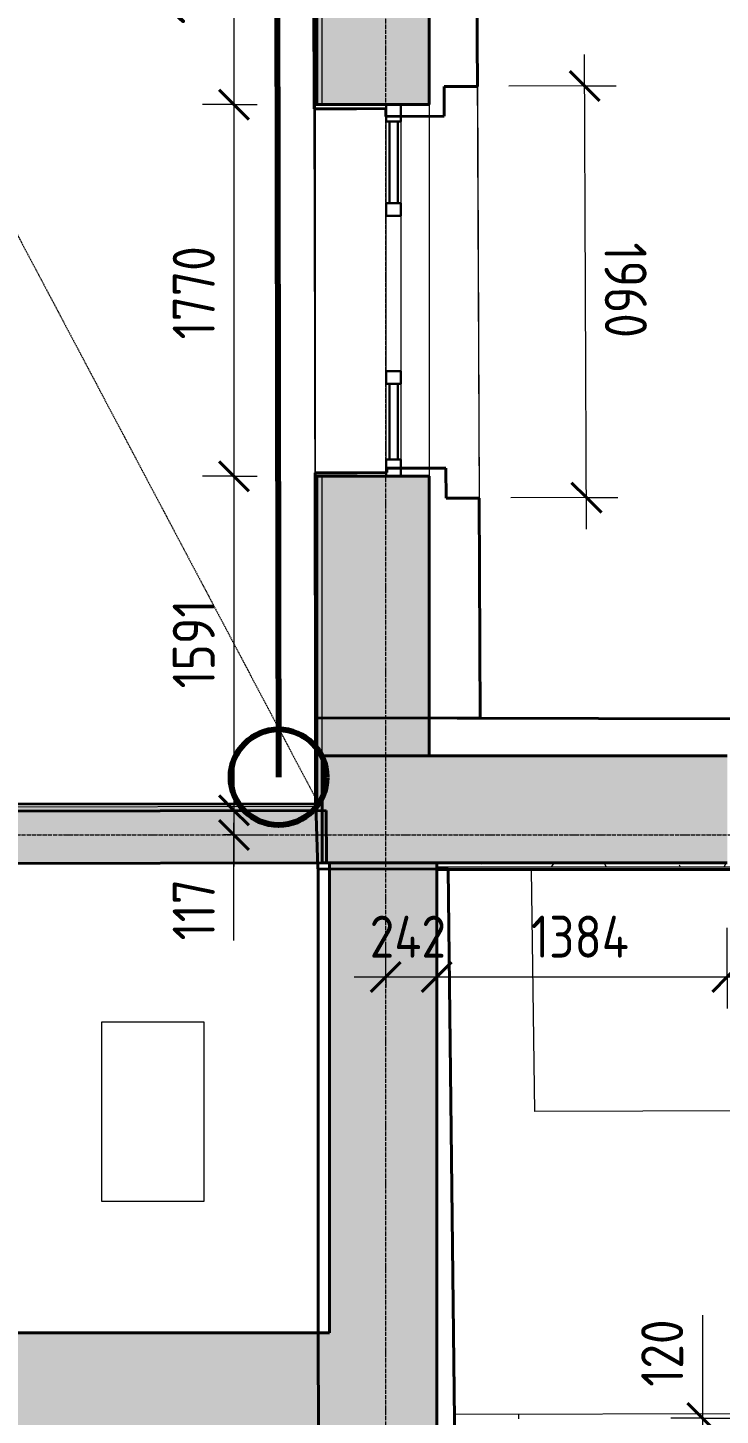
# Model space of a CAD drawing. Header units: millimetres. Extents: x -11886 to 68941, y -8130 to 45506.
# Drawn here: x 29405 to 32703, y 17794 to 24401 of the extents above; entities that cross this region are included whole.
import ezdxf

# ---------------------------------------------------------------- set-up
doc = ezdxf.new("R2010")
doc.units = ezdxf.units.MM
doc.linetypes.add('ADSK_Линия сетки', pattern=[25, 20, -2.5, 0, -2.5])
doc.linetypes.add('ADSK_Сверху', pattern=[4.5, 3, -1.5])
for name, color, linetype, lineweight in [('Витраж', 7, 'Continuous', 18), ('Оси', 7, 'Continuous', 9), ('Панели витража', 7, 'Continuous', 18), ('Перекрытие', 7, 'Continuous', 18), ('Размеры', 7, 'Continuous', 9), ('Размеры-100', 7, 'Continuous', 9), ('Стены', 7, 'Continuous', 18), ('Стены внутренние', 7, 'Continuous', 18), ('Стены наружные', 7, 'Continuous', 18), ('Стены штриховка', 7, 'Continuous', 18), ('стояки', 7, 'Continuous', 9)]:
    doc.layers.add(name, color=color, linetype=linetype, lineweight=lineweight)
for name, color, linetype, lineweight, true_color in [('Линии', 7, 'Continuous', 9, 0x00a600), ('планы со стояками отопление_dwg', 7, 'Continuous', 9, 0x767676), ('Стены разрез', 7, 'Continuous', 40, 0xbb5389)]:
    doc.layers.add(name, color=color, linetype=linetype, lineweight=lineweight, true_color=true_color)
doc.styles.add('GOST Common_1', font='GOST_Common.ttf', dxfattribs={"width": 0.9, "height": 200})
doc.dimstyles.new('ADSK_Основной_2_мм_Округление_до_1_мм', dxfattribs={"dimscale": 304.8, "dimtxt": 201.142999, "dimasz": 0.463911, "dimexe": 0.492126, "dimexo": 0.492126, "dimgap": 0.098425, "dimtad": 1, "dimdec": 0, "dimdsep": 46, "dimtxsty": 'GOST Common_1', "dimblk1": 'OBLIQUE', "dimblk2": 'OBLIQUE', "dimsah": 1, "dimcen": 0.09, "dimdle": 0.492126, "dimazin": 2, "dimtfac": 1, "dimtdec": 4, "dimtix": 1, "dimtmove": 0, "dimatfit": 3, "dimfxl": 1, "dimtvp": 1, "dimtolj": 1, "dimtzin": 0, "dimlwd": 20, "dimlwe": 20, "dimarcsym": 2})
doc.dimstyles.new('ADSK_Основной_2_мм_Округление_до_1_мм_1', dxfattribs={"dimscale": 304.8, "dimtxt": 201.142999, "dimasz": 0.463911, "dimexe": 0.492126, "dimexo": 0.492126, "dimgap": 0.098425, "dimtad": 1, "dimdec": 0, "dimdsep": 46, "dimtxsty": 'GOST Common_1', "dimblk1": 'OBLIQUE', "dimblk2": 'OBLIQUE', "dimsah": 1, "dimcen": 0.09, "dimdle": 0.492126, "dimazin": 2, "dimtfac": 1, "dimtdec": 4, "dimtix": 1, "dimtmove": 1, "dimatfit": 3, "dimfxl": 1, "dimtvp": 1, "dimtolj": 1, "dimtzin": 0, "dimlwd": 20, "dimlwe": 20, "dimarcsym": 2})
doc.dimstyles.new('ADSK_Основной_2_мм_Округление_до_1_мм_2', dxfattribs={"dimscale": 304.8, "dimtxt": 201.142999, "dimasz": 0.463911, "dimexe": 0.492126, "dimexo": 0.492126, "dimgap": 0.098425, "dimtad": 1, "dimdec": 0, "dimdsep": 46, "dimtxsty": 'GOST Common_1', "dimblk1": 'OBLIQUE', "dimblk2": 'OBLIQUE', "dimsah": 1, "dimcen": 0.09, "dimdle": 0.492126, "dimazin": 2, "dimtfac": 1, "dimtdec": 4, "dimtix": 1, "dimtmove": 0, "dimatfit": 3, "dimfxl": 1, "dimtvp": 1, "dimtolj": 1, "dimtzin": 0, "dimlwd": 20, "dimlwe": 20, "dimarcsym": 2})
doc.dimstyles.new('ADSK_Основной_2_мм_Округление_до_1_мм_3', dxfattribs={"dimscale": 304.8, "dimtxt": 201.142999, "dimasz": 0.463911, "dimexe": 0.492126, "dimexo": 0.492126, "dimgap": 0.098425, "dimtad": 1, "dimdec": 0, "dimdsep": 46, "dimtxsty": 'GOST Common_1', "dimblk1": 'OBLIQUE', "dimblk2": 'OBLIQUE', "dimsah": 1, "dimcen": 0.09, "dimdle": 0.492126, "dimazin": 2, "dimtfac": 1, "dimtdec": 4, "dimtix": 1, "dimtmove": 0, "dimatfit": 3, "dimfxl": 1, "dimtvp": 1, "dimtolj": 1, "dimtzin": 0, "dimlwd": 20, "dimlwe": 20, "dimarcsym": 2})
pattern_1 = [(0, (0, 0), (406.4, 101.6), [33.528, -271.272, 33.528, -271.272, -1625.6]), (0, (0, 0), (406.4, 101.6), [-609.6, 33.528, -576.072, 33.528, -271.272, -711.2]), (0, (0, 0), (406.4, 101.6), [-1524, 33.528, -169.672, 33.528, -474.472]), (120, (152.4, 50.8), (-291.18818, 301.15272), [33.528, -271.272, 33.528, -271.272, -1625.6]), (120, (152.4, 50.8), (-291.18818, 301.15272), [-609.6, 33.528, -576.072, 33.528, -271.272, -711.2]), (120, (152.4, 50.8), (-291.18818, 301.15272), [-1524, 33.528, -169.672, 33.528, -474.472]), (240, (203.2, 254), (-115.21182, -402.75272), [33.528, -271.272, 33.528, -271.272, -1625.6]), (240, (203.2, 254), (-115.21182, -402.75272), [-609.6, 33.528, -576.072, 33.528, -271.272, -711.2]), (240, (203.2, 254), (-115.21182, -402.75272), [-1524, 33.528, -169.672, 33.528, -474.472])]

# ---------------------------------------------------------------- blocks, each defined once
blk = doc.blocks.new('Существующие стены 1 эт - Существующие стены 1 эт-653793-01 План 1-го этажа кладочный')
at = {"layer": 'Стены', "color": 243, "true_color": 0xbb5389}
for p, q in [((31502.4, 33829.4), (31559.9, 21112.7)), ((30768.8, 24198.6), (30766.6, 25126.5)), ((30773.8, 22089.6), (30768.8, 24198.6)), ((30773.8, 22089.6), (30768.8, 24198.6)), ((30768.8, 24198.6), (30773.8, 22089.6)), ((30768.8, 24198.6), (30775, 24198.6)), ((30775, 24198.6), (30768.8, 24198.6)), ((31546.3, 24121.2), (31388.1, 24120.5)), ((31388.1, 24120.5), (31388.7, 23979.4)), ((31546.3, 24121.2), (31555.2, 22161.2)), ((30970.4, 24015.1), (30769.2, 24014.6)), ((30773.3, 22281.5), (30769.2, 24014.6)), ((31110.4, 24015.4), (30970.4, 24015.1)), ((31110.4, 23978.1), (31110.4, 24015.4)), ((31112, 23978.1), (31110.4, 23978.1)), ((31388.7, 23979.4), (31182, 23978.4)), ((30773.3, 22281.5), (30974.4, 22281.9)), ((30974.4, 22281.9), (31112, 22282.3)), ((31182, 22303), (31396.3, 22304)), ((31396.3, 22304), (31397, 22160.5)), ((31397, 22160.5), (31555.2, 22161.2)), ((30775, 21553), (30773.8, 22089.6)), ((30775, 22089.6), (30773.8, 22089.6)), ((30773.8, 22089.6), (30775, 22089.6)), ((31559.9, 21112.7), (31317, 21113.3)), ((31317, 21113.3), (31559.9, 21112.7)), ((31559.9, 21112.7), (38496.8, 21095.4)), ((36930.8, 20382.7), (32378.5, 20392.1))]:
    blk.add_line(p, q, dxfattribs=at)
at = {"layer": 'Стены разрез'}
for p, q in [((30766.3, 25268.5), (30769.2, 24014.6)), ((31546.3, 24121.2), (31541.6, 25158.8)), ((31388.1, 24120.5), (31546.3, 24121.2)), ((31388.7, 23979.4), (31388.1, 24120.5)), ((30769.2, 24014.6), (30970.4, 24015.1)), ((30970.4, 24015.1), (31110.4, 24015.4)), ((31110.4, 24015.4), (31110.4, 23978.1)), ((31110.4, 23978.1), (31388.7, 23979.4)), ((30974.4, 22281.9), (30773.3, 22281.5)), ((30773.3, 22281.5), (30776, 21114.6)), ((31114.4, 22282.3), (30974.4, 22281.9)), ((31396.3, 22304), (31114.4, 22302.7)), ((31114.4, 22302.7), (31114.4, 22282.3)), ((31397, 22160.5), (31396.3, 22304)), ((31555.2, 22161.2), (31397, 22160.5)), ((31559.9, 21112.7), (31555.2, 22161.2)), ((30776, 21114.6), (31559.9, 21112.7)), ((32795.9, 21109.6), (30776.5, 21114.6)), ((30776.5, 21114.6), (30777, 20701.8)), ((30777, 20701.8), (30787.2, 20395.3)), ((31407.2, 20394.1), (30787.2, 20395.3)), ((31407.2, 20394.1), (30787.5, 20395.3)), ((30787.5, 20395.3), (30788.7, 18242.7)), ((31407.2, 20394.1), (32755.5, 20391.3)), ((31407.2, 20394.1), (31438.8, 17615.7)), ((30788.7, 18242.7), (30789.1, 17617.7))]:
    blk.add_line(p, q, dxfattribs=at)
blk = doc.blocks.new('Системная панель - _AR_Стекло_40мм_привязка по центру-V73-01 План 1-го этажа кладочный')
at = {"layer": 'Панели витража', "lineweight": 30}
for p, q in [((195, 20), (-195, 20)), ((-195, 20), (-195, -20)), ((195, -20), (195, 20)), ((-195, -20), (195, -20))]:
    blk.add_line(p, q, dxfattribs=at)
blk = doc.blocks.new('Прямоугольный импост - 70х20_60мм-V74-01 План 1-го этажа кладочный')
at = {"layer": 'Витраж', "lineweight": 30}
for p, q in [((-80, 35), (0, 35)), ((-80, -35), (-80, 35)), ((0, 35), (0, -35)), ((0, -35), (-80, -35))]:
    blk.add_line(p, q, dxfattribs=at)
blk = doc.blocks.new('Прямоугольный импост - 70х20_60мм-V75-01 План 1-го этажа кладочный')
at = {"layer": 'Витраж', "lineweight": 30}
for p, q in [((0, 35), (-80, 35)), ((-80, 35), (-80, -35)), ((0, -35), (0, 35)), ((-80, -35), (0, -35))]:
    blk.add_line(p, q, dxfattribs=at)
blk = doc.blocks.new('Системная панель - _AR_Стекло_40мм_привязка по центру-V76-01 План 1-го этажа кладочный')
at = {"layer": 'Панели витража', "lineweight": 30}
for p, q in [((180, 20), (-180, 20)), ((-180, 20), (-180, -20)), ((180, -20), (180, 20)), ((-180, -20), (180, -20))]:
    blk.add_line(p, q, dxfattribs=at)
blk = doc.blocks.new('Прямоугольный импост - 70х60мм-1225009-01 План 1-го этажа кладочный')
at = {"layer": 'Витраж'}
for p, q in [((-6006, 9731.9), (-6006, 10091.9)), ((-5936, 10091.9), (-5936, 9731.9))]:
    blk.add_line(p, q, dxfattribs=at)
blk = doc.blocks.new('Прямоугольный импост - 70х60мм-V32-01 План 1-го этажа кладочный')
at = {"layer": 'Витраж'}
for p, q in [((3738.5, 34187.6), (3738.5, 34577.6)), ((3808.5, 34577.6), (3808.5, 34187.6))]:
    blk.add_line(p, q, dxfattribs=at)
blk = doc.blocks.new('Прямоугольный импост - 70х60мм-1229542-01 План 1-го этажа кладочный')
at = {"layer": 'Витраж'}
for p, q in [((3738.5, 34637.6), (3738.5, 35377.6)), ((3808.5, 35377.6), (3808.5, 34637.6))]:
    blk.add_line(p, q, dxfattribs=at)
blk = doc.blocks.new('Прямоугольный импост - 70х60мм-V77-01 План 1-го этажа кладочный')
at = {"layer": 'Витраж', "lineweight": 30}
for p, q in [((-30, 35), (30, 35)), ((-30, -35), (-30, 35)), ((30, 35), (30, -35)), ((30, -35), (-30, -35))]:
    blk.add_line(p, q, dxfattribs=at)
blk = doc.blocks.new('планы со стояками отопление_dwg-1484427-01 План 1-го этажа кладочный')
at = {"layer": 'стояки', "color": 40, "lineweight": 80, "true_color": 0xffbf00}
blk.add_line((202957, 198942.1), (202995.3, 176908.9), dxfattribs=at)
blk.add_circle((202995.3, 176908.9), 228.1, dxfattribs=at)
blk = doc.blocks.new('DIMBLOCK3-01 План 1-го этажа кладочный')
at = {"layer": 'Размеры-100', "lineweight": 20, "transparency": 16777216}
for p, q in [((32066.4, 22013.5), (32056.1, 24273.5)), ((32056.8, 24123.5), (31696.3, 24121.9)), ((32056.8, 24123.5), (32206.8, 24124.2)), ((32065.7, 22163.5), (31705.2, 22161.8)), ((32065.7, 22163.5), (32215.7, 22164.2))]:
    blk.add_line(p, q, dxfattribs=at)
at = {"layer": 'Размеры-100', "lineweight": 40, "transparency": 16777216}
for p, q in [((32056.8, 24123.5), (31985.8, 24193.9)), ((32056.8, 24123.5), (32127.8, 24053.2)), ((32065.7, 22163.5), (31994.7, 22233.9)), ((32065.7, 22163.5), (32136.7, 22093.1))]:
    blk.add_line(p, q, dxfattribs=at)
at = {"layer": 'Размеры-100', "color": 0, "lineweight": 20, "transparency": 16777216, "insert": (32351.6, 23378.4), "char_height": 200, "width": 560.473, "attachment_point": 1, "rotation": 270.25938, "line_spacing_factor": 1.022761, "style": 'GOST Common_1'}
blk.add_mtext('1960', dxfattribs=at)
blk = doc.blocks.new('_Oblique')
at = {"color": 0, "linetype": 'ByBlock', "lineweight": -2}
blk.add_line((-0.5, -0.5), (0.5, 0.5), dxfattribs=at)
blk = doc.blocks.new('DIMBLOCK305-01 План 1-го этажа кладочный')
at = {"layer": 'Размеры-100', "lineweight": 20, "transparency": 16777216}
for p, q in [((32617.7, 18270.3), (32617.7, 17929.3)), ((32617.7, 17930.7), (32617.7, 17660.3)), ((32617.7, 17929.3), (32617.7, 17720.5)), ((32617.7, 17780.7), (32467.7, 17780.7)), ((32617.7, 17780.7), (33040.2, 17780.7)), ((32617.7, 17660.3), (32467.7, 17660.3)), ((32617.7, 17660.3), (32880.3, 17660.3))]:
    blk.add_line(p, q, dxfattribs=at)
at = {"layer": 'Размеры-100', "lineweight": 40, "transparency": 16777216}
for p, q in [((32617.7, 17780.7), (32547, 17851.4)), ((32617.7, 17780.7), (32688.4, 17710)), ((32617.7, 17660.3), (32547, 17731)), ((32617.7, 17660.3), (32688.4, 17589.6))]:
    blk.add_line(p, q, dxfattribs=at)
at = {"layer": 'Размеры-100', "color": 0, "lineweight": 20, "transparency": 16777216, "insert": (32326.3, 17929.3), "char_height": 200, "width": 409.104, "attachment_point": 1, "rotation": 90, "line_spacing_factor": 1.022761, "style": 'GOST Common_1'}
blk.add_mtext('120', dxfattribs=at)
blk = doc.blocks.new('DIMBLOCK649-01 План 1-го этажа кладочный')
at = {"layer": 'Размеры-100', "lineweight": 20, "transparency": 16777216}
for p, q in [((31109.9, 19881.1), (31109.9, 20031.1)), ((31352.4, 19881.1), (31352.4, 20031.1)), ((30959.9, 19881.1), (31352.4, 19881.1)), ((31109.9, 19881.1), (31109.9, 19831.1)), ((31352.4, 19881.1), (31352.4, 19831.1))]:
    blk.add_line(p, q, dxfattribs=at)
at = {"layer": 'Размеры-100', "lineweight": 40, "transparency": 16777216}
for p, q in [((31109.9, 19881.1), (31180.6, 19951.8)), ((31352.4, 19881.1), (31423.1, 19951.8)), ((31109.9, 19881.1), (31039.2, 19810.4)), ((31352.4, 19881.1), (31281.7, 19810.4))]:
    blk.add_line(p, q, dxfattribs=at)
at = {"layer": 'Размеры-100', "color": 0, "lineweight": 20, "transparency": 16777216, "insert": (31033.4, 20172.5), "char_height": 200, "width": 474.561, "attachment_point": 1, "line_spacing_factor": 1.022761, "style": 'GOST Common_1'}
blk.add_mtext('242', dxfattribs=at)
blk = doc.blocks.new('DIMBLOCK650-01 План 1-го этажа кладочный')
at = {"layer": 'Размеры-100', "lineweight": 20, "transparency": 16777216}
for p, q in [((32736.1, 19881.1), (32736.1, 20114.1)), ((31352.4, 19881.1), (31352.4, 20031.1)), ((31352.4, 19881.1), (32736.1, 19881.1)), ((31352.4, 19881.1), (31352.4, 19831.1)), ((32736.1, 19881.1), (32736.1, 19731.1))]:
    blk.add_line(p, q, dxfattribs=at)
at = {"layer": 'Размеры-100', "lineweight": 40, "transparency": 16777216}
for p, q in [((31352.4, 19881.1), (31423.1, 19951.8)), ((32736.1, 19881.1), (32806.8, 19951.8)), ((31352.4, 19881.1), (31281.7, 19810.4)), ((32736.1, 19881.1), (32665.4, 19810.4))]:
    blk.add_line(p, q, dxfattribs=at)
at = {"layer": 'Размеры-100', "color": 0, "lineweight": 20, "transparency": 16777216, "insert": (31802.2, 20172.5), "char_height": 200, "width": 580.928, "attachment_point": 1, "line_spacing_factor": 1.022761, "style": 'GOST Common_1'}
blk.add_mtext('1384', dxfattribs=at)
blk = doc.blocks.new('DIMBLOCK651-01 План 1-го этажа кладочный')
at = {"layer": 'Размеры-100', "lineweight": 20, "transparency": 16777216}
for p, q in [((32736.1, 19881.1), (32736.1, 20114.1)), ((34466.1, 19881.1), (34466.1, 20114.1)), ((32736.1, 19881.1), (34466.1, 19881.1)), ((32736.1, 19881.1), (32736.1, 19731.1)), ((34466.1, 19881.1), (34466.1, 19731.1))]:
    blk.add_line(p, q, dxfattribs=at)
at = {"layer": 'Размеры-100', "lineweight": 40, "transparency": 16777216}
for p, q in [((32736.1, 19881.1), (32806.8, 19951.8)), ((34466.1, 19881.1), (34536.8, 19951.8)), ((32736.1, 19881.1), (32665.4, 19810.4)), ((34466.1, 19881.1), (34395.4, 19810.4))]:
    blk.add_line(p, q, dxfattribs=at)
at = {"layer": 'Размеры-100', "color": 0, "lineweight": 20, "transparency": 16777216, "insert": (33367.6, 20172.5), "char_height": 200, "width": 560.473, "attachment_point": 1, "line_spacing_factor": 1.022761, "style": 'GOST Common_1'}
blk.add_mtext('1730', dxfattribs=at)
blk = doc.blocks.new('DIMBLOCK684-01 План 1-го этажа кладочный')
at = {"layer": 'Размеры-100', "lineweight": 40, "transparency": 16777216}
for p, q in [((30386.9, 25282.9), (30316.2, 25353.6)), ((30386.9, 25282.9), (30457.6, 25212.2)), ((30386.9, 24034.9), (30316.2, 24105.6)), ((30386.9, 24034.9), (30457.6, 23964.2))]:
    blk.add_line(p, q, dxfattribs=at)
at = {"layer": 'Размеры-100', "lineweight": 20, "transparency": 16777216}
for p, q in [((30386.9, 25282.9), (30236.9, 25282.9)), ((30386.9, 25282.9), (30386.9, 24034.9)), ((30386.9, 25282.9), (30497, 25282.9)), ((30386.9, 24034.9), (30236.9, 24034.9)), ((30386.9, 24034.9), (30497, 24034.9))]:
    blk.add_line(p, q, dxfattribs=at)
at = {"layer": 'Размеры-100', "color": 0, "lineweight": 20, "transparency": 16777216, "insert": (30095.5, 24416.9), "char_height": 200, "width": 580.928, "attachment_point": 1, "rotation": 90, "line_spacing_factor": 1.022761, "style": 'GOST Common_1'}
blk.add_mtext('1248', dxfattribs=at)
blk = doc.blocks.new('DIMBLOCK685-01 План 1-го этажа кладочный')
at = {"layer": 'Размеры-100', "lineweight": 40, "transparency": 16777216}
for p, q in [((30386.9, 24034.9), (30316.2, 24105.6)), ((30386.9, 24034.9), (30457.6, 23964.2)), ((30386.9, 22264.9), (30316.2, 22335.6)), ((30386.9, 22264.9), (30457.6, 22194.2))]:
    blk.add_line(p, q, dxfattribs=at)
at = {"layer": 'Размеры-100', "lineweight": 20, "transparency": 16777216}
for p, q in [((30386.9, 24034.9), (30236.9, 24034.9)), ((30386.9, 24034.9), (30386.9, 22264.9)), ((30386.9, 24034.9), (30497, 24034.9)), ((30386.9, 22264.9), (30236.9, 22264.9)), ((30386.9, 22264.9), (30497, 22264.9))]:
    blk.add_line(p, q, dxfattribs=at)
at = {"layer": 'Размеры-100', "color": 0, "lineweight": 20, "transparency": 16777216, "insert": (30095.5, 22916.4), "char_height": 200, "width": 560.473, "attachment_point": 1, "rotation": 90, "line_spacing_factor": 1.022761, "style": 'GOST Common_1'}
blk.add_mtext('1770', dxfattribs=at)
blk = doc.blocks.new('DIMBLOCK686-01 План 1-го этажа кладочный')
at = {"layer": 'Размеры-100', "lineweight": 40, "transparency": 16777216}
for p, q in [((30386.9, 22264.9), (30316.2, 22335.6)), ((30386.9, 22264.9), (30457.6, 22194.2)), ((30386.9, 20673.6), (30316.2, 20744.3)), ((30386.9, 20673.6), (30457.6, 20602.9))]:
    blk.add_line(p, q, dxfattribs=at)
at = {"layer": 'Размеры-100', "lineweight": 20, "transparency": 16777216}
for p, q in [((30386.9, 22264.9), (30236.9, 22264.9)), ((30386.9, 22264.9), (30386.9, 20673.6)), ((30386.9, 22264.9), (30497, 22264.9)), ((30386.9, 20673.6), (30236.9, 20673.6)), ((30386.9, 20673.6), (30676.8, 20673.6))]:
    blk.add_line(p, q, dxfattribs=at)
at = {"layer": 'Размеры-100', "color": 0, "lineweight": 20, "transparency": 16777216, "insert": (30095.5, 21254.5), "char_height": 200, "width": 515.472, "attachment_point": 1, "rotation": 90, "line_spacing_factor": 1.022761, "style": 'GOST Common_1'}
blk.add_mtext('1591', dxfattribs=at)
blk = doc.blocks.new('DIMBLOCK687-01 План 1-го этажа кладочный')
at = {"layer": 'Размеры-100', "lineweight": 40, "transparency": 16777216}
for p, q in [((30386.9, 20673.6), (30316.2, 20744.3)), ((30386.9, 20556.8), (30316.2, 20627.5)), ((30386.9, 20673.6), (30457.6, 20602.9)), ((30386.9, 20556.8), (30457.6, 20486.1))]:
    blk.add_line(p, q, dxfattribs=at)
at = {"layer": 'Размеры-100', "lineweight": 20, "transparency": 16777216}
for p, q in [((30386.9, 20673.6), (30236.9, 20673.6)), ((30386.9, 20673.6), (30386.9, 20406.8)), ((30386.9, 20673.6), (30676.8, 20673.6)), ((30386.9, 20358.2), (30386.9, 20615.2)), ((30386.9, 20556.8), (30336.8, 20556.8)), ((30386.9, 20556.8), (30536.9, 20556.8)), ((30386.9, 20054.8), (30386.9, 20358.2))]:
    blk.add_line(p, q, dxfattribs=at)
at = {"layer": 'Размеры-100', "color": 0, "lineweight": 20, "transparency": 16777216, "insert": (30095.5, 20054.8), "char_height": 200, "width": 364.103, "attachment_point": 1, "rotation": 90, "line_spacing_factor": 1.022761, "style": 'GOST Common_1'}
blk.add_mtext('117', dxfattribs=at)

msp = doc.modelspace()

# ---------------------------------------------------------------- hatches: boundary and pattern name
at = {"layer": 'Стены внутренние', "lineweight": 9}
h = msp.add_hatch(dxfattribs=at)
h.set_pattern_fill('FP_2', color=256, style=0, pattern_type=2)
h.set_pattern_definition(pattern_1)
h.paths.add_polyline_path([(30787, 20673.6), (30807, 20673.6), (30807, 22264.9), (30787, 22264.9), (30787, 20673.6)])
h.paths.add_polyline_path([(30807, 24034.9), (30807, 25282.9), (30787, 25282.9), (30787, 24034.9)])
h.paths.add_polyline_path([(30807, 27052.9), (30807, 28312.9), (30787, 28312.9), (30787, 27052.9)])
h.paths.add_polyline_path([(30807, 30082.9), (30807, 31332.8), (30787, 31332.8), (30787, 30082.9)])
h.paths.add_polyline_path([(30787, 33102.8), (30807, 33102.8), (30807, 34405.1), (30787, 34405.1), (30787, 33112.6)])
h.paths.add_polyline_path([(30807, 36175.1), (30807, 37426.1), (30787, 37426.1), (30787, 36175.1)])
h.paths.add_polyline_path([(30787, 39196.1), (30807, 39196.1), (30807, 40455.1), (30787, 40455.1), (30787, 39203)])
h.paths.add_polyline_path([(30807, 42225.1), (30807, 42995.1), (30787, 42995.1), (30787, 42225.1)])
h = msp.add_hatch(dxfattribs=at)
h.set_pattern_fill('FP_2', color=256, style=0, pattern_type=2)
h.set_pattern_definition(pattern_1)
h.paths.add_polyline_path([(18985.8, 20652.5), (30787, 20673.6), (30787, 20693.6), (18985.8, 20672.5), (18985.8, 20662)])
at = {"layer": 'Стены внутренние', "true_color": 0xc0c0c0}
for points in [[(18945.5, 20402.4), (30827.2, 20424.1), (30826.8, 20673.6), (18945.1, 20652.4), (18945.5, 20406.4)], [(31352.4, 17677), (31352.4, 20424.1), (30842.4, 20424.1), (30842.4, 17677)], [(30030.1, 17677), (30842.4, 17677), (30842.4, 18187), (18922.8, 18187), (18922.8, 17677), (27800.6, 17677)]]:
    msp.add_hatch(color=9, dxfattribs=at).paths.add_polyline_path(points)
at = {"layer": 'Стены внутренние', "lineweight": 9}
h = msp.add_hatch(dxfattribs=at)
h.set_pattern_fill('FP_2', color=256, style=0, pattern_type=2)
h.set_pattern_definition(pattern_1)
h.paths.add_polyline_path([(31352.4, 20404.1), (38704.5, 20404.1), (38704.5, 20424.1), (31352.4, 20424.1), (31352.4, 20420.9)])
at = {"layer": 'Стены наружные', "true_color": 0xc0c0c0}
h = msp.add_hatch(color=9, dxfattribs=at)
h.paths.add_polyline_path([(30934.6, 20934.1), (31317, 20934.1), (31317, 22264.9), (30807, 22264.9), (30807, 20934.1)])
h.paths.add_polyline_path([(31144.8, 24034.9), (31317, 24034.9), (31317, 25282.9), (30807, 25282.9), (30807, 24034.9)])
h.paths.add_polyline_path([(30807, 27052.9), (31317, 27052.9), (31317, 28312.9), (30807, 28312.9), (30807, 27100)])
h.paths.add_polyline_path([(30807, 30082.9), (31317, 30082.9), (31317, 31332.8), (30807, 31332.8), (30807, 30287.1)])
h.paths.add_polyline_path([(30807, 33102.8), (31317, 33102.8), (31317, 34405.1), (30807, 34405.1), (30807, 33474.2)])
h.paths.add_polyline_path([(30807, 36175.1), (31317, 36175.1), (31317, 37426.1), (30807, 37426.1), (30807, 36661.3)])
h.paths.add_polyline_path([(31317, 39196.1), (31317, 40455.1), (30807, 40455.1), (30807, 39196.1)])
h.paths.add_polyline_path([(31317, 42225.1), (31317, 43525.1), (30807, 43525.1), (30807, 42225.1), (31144.8, 42225.1)])
h = msp.add_hatch(color=9, dxfattribs=at)
h.paths.add_polyline_path([(46507.7, 20424.1), (46543.2, 20424.1), (46543.2, 20934.1), (41597.6, 20934.1), (41597.6, 20424.1), (42559, 20424.9), (42630.3, 20425.5), (42630.3, 20424.1), (46339.9, 20424.1)])
h.paths.add_polyline_path([(38666.8, 20424.1), (39867.6, 20424.1), (39867.6, 20934.1), (37457.2, 20934.1), (37457.2, 20424.1), (38636.1, 20424.1)])
h.paths.add_polyline_path([(35727.2, 20424.1), (35727.2, 20934.1), (34466.1, 20934.1), (34466.1, 20424.1), (34489, 20424.1)])
h.paths.add_polyline_path([(32259.6, 20424.1), (32736.1, 20424.1), (32736.1, 20934.1), (30807, 20934.1), (30807, 20673.6), (30826.8, 20673.6), (30827.2, 20424.1), (31552.6, 20424.1)])

# ---------------------------------------------------------------- linework, layer by layer
at = {"layer": 'Линии', "linetype": 'ADSK_Сверху'}
msp.add_line((18997.8, 42983.1), (30775, 20733.8), dxfattribs=at)
at = {"layer": 'Линии', "color": 8, "lineweight": 18, "true_color": 0x808080}
msp.add_line((31742.4, 17799.3), (31742.4, 17777.3), dxfattribs=at)
at = {"layer": 'Оси', "linetype": 'ADSK_Линия сетки'}
for p, q in [((31109.9, -7330.4), (31109.9, 44534.8)), ((-11086.2, 20556.8), (57141.7, 20556.8))]:
    msp.add_line(p, q, dxfattribs=at)
at = {"layer": 'Перекрытие', "color": 136, "true_color": 0x008080}
for p, q in [((31407.3, 20392.1), (31436.7, 17798.5)), ((31819.3, 19240.6), (31804.3, 20392.1)), ((29757.6, 18811.6), (29757.6, 19666.6)), ((29757.6, 19666.6), (30243.6, 19666.6)), ((30243.6, 19666.6), (30243.6, 18811.6)), ((34404.2, 19246.7), (31819.3, 19240.6)), ((30243.6, 18811.6), (29757.6, 18811.6)), ((31436.7, 17798.5), (34628.8, 17806.1))]:
    msp.add_line(p, q, dxfattribs=at)
at = {"layer": 'Стены внутренние', "lineweight": 40}
for p, q in [((30775, 25282.9), (30775, 24034.9)), ((30775, 24034.9), (30807, 24034.9)), ((30775, 22264.9), (30775, 20705.6)), ((30807, 22264.9), (30775, 22264.9)), ((30775, 20705.6), (18997.8, 20684.5)), ((30826.8, 20673.6), (18945.1, 20652.4)), ((30827.2, 20423.6), (30826.8, 20673.6)), ((26710, 20416.3), (30827.2, 20423.6)), ((30842.4, 20424.1), (30842.4, 18187)), ((31352.4, 20424.1), (31352.4, 20394.1)), ((31352.4, 20392.1), (38704.5, 20392.1)), ((31352.4, 17677), (31352.4, 20392.1)), ((30842.4, 18187), (26710, 18187))]:
    msp.add_line(p, q, dxfattribs=at)
at = {"layer": 'Стены внутренние'}
for p, q in [((30807, 24034.9), (30807, 25282.9)), ((30775, 22264.9), (30775, 24034.9)), ((30807, 20934.1), (30807, 22264.9))]:
    msp.add_line(p, q, dxfattribs=at)
at = {"layer": 'Стены наружные', "lineweight": 40}
for p, q in [((31317, 24034.9), (31317, 25282.9)), ((30807, 24034.9), (31317, 24034.9)), ((31317, 22264.9), (30807, 22264.9)), ((31317, 20934.1), (31317, 22264.9)), ((32736.1, 20934.1), (30807, 20934.1)), ((30807, 20934.1), (30807, 20424.1)), ((30807, 20424.1), (32736.1, 20424.1))]:
    msp.add_line(p, q, dxfattribs=at)
at = {"layer": 'Стены наружные'}
msp.add_line((31317, 24034.9), (31317, 22264.9), dxfattribs=at)
at = {"layer": 'Стены штриховка'}
for p, q in [((30777, 24034.9), (30777, 25282.9)), ((30787, 24034.9), (30787, 25282.9)), ((30777, 20703.6), (30777, 22264.9)), ((30787, 20693.6), (30787, 22264.9)), ((18985.8, 20672.5), (30787, 20693.6)), ((18995.8, 20682.5), (30777, 20703.6)), ((38704.5, 20404.1), (31352.4, 20404.1)), ((38704.5, 20394.1), (31352.4, 20394.1)), ((31352.4, 20394.1), (31352.4, 20392.1))]:
    msp.add_line(p, q, dxfattribs=at)

# ---------------------------------------------------------------- block references
at = {"layer": 'Витраж'}
for name, p, rotation in [('Прямоугольный импост - 70х20_60мм-V75-01 План 1-го этажа кладочный', (31147, 24034.9), 90.00000000000026), ('Прямоугольный импост - 70х60мм-1225009-01 План 1-го этажа кладочный', (25176, 32436.8), 180)]:
    msp.add_blockref(name, p, dxfattribs=dict(at, rotation=rotation))
for name, p in [('Прямоугольный импост - 70х60мм-V32-01 План 1-го этажа кладочный', (27373.5, -10622.7)), ('Прямоугольный импост - 70х60мм-1229542-01 План 1-го этажа кладочный', (27373.5, -11872.7))]:
    msp.add_blockref(name, p, dxfattribs=at)
at = {"layer": 'Витраж', "extrusion": (0, 0, -1), "rotation": 269.9999999999997}
for name, p in [('Прямоугольный импост - 70х60мм-V77-01 План 1-го этажа кладочный', (-31147, 23534.9)), ('Прямоугольный импост - 70х60мм-V77-01 План 1-го этажа кладочный', (-31147, 22734.9)), ('Прямоугольный импост - 70х20_60мм-V74-01 План 1-го этажа кладочный', (-31147, 22264.9))]:
    msp.add_blockref(name, p, dxfattribs=at)
at = {"layer": 'Панели витража', "rotation": 270.0000000000002}
for name, p in [('Системная панель - _AR_Стекло_40мм_привязка по центру-V73-01 План 1-го этажа кладочный', (31147, 23759.9)), ('Системная панель - _AR_Стекло_40мм_привязка по центру-V76-01 План 1-го этажа кладочный', (31147, 22524.9))]:
    msp.add_blockref(name, p, dxfattribs=at)
at = {"layer": 'планы со стояками отопление_dwg', "color": 6, "true_color": 0xff00ff}
msp.add_blockref('планы со стояками отопление_dwg-1484427-01 План 1-го этажа кладочный', (-172395.5, -156077), dxfattribs=at)
at = {"layer": 'Стены разрез'}
msp.add_blockref('Существующие стены 1 эт - Существующие стены 1 эт-653793-01 План 1-го этажа кладочный', (0, 0), dxfattribs=at)

# ---------------------------------------------------------------- dimensions: what is measured, and where the dimension line sits
at = {"layer": 'Размеры', "lineweight": 20}
for base, p1, p2, angle, dimstyle, override, picture, middle in [((30386.9, 24034.9), (30647, 25282.9), (30647, 24034.9), 90, 'ADSK_Основной_2_мм_Округление_до_1_мм_3', {"dimpost": '<>', "dimfxl": 1247.976126}, 'DIMBLOCK684-01 План 1-го этажа кладочный', (30256.9, 24658.9)), ((32056.8, 24123.5), (31555.2, 22161.2), (31546.3, 24121.2), 270.25938, 'ADSK_Основной_2_мм_Округление_до_1_мм', {"dimpost": '<>', "dimfxl": 1960.087565}, 'DIMBLOCK3-01 План 1-го этажа кладочный', (32191.2, 23144.1)), ((30386.9, 22264.9), (30647, 24034.9), (30647, 22264.9), 90, 'ADSK_Основной_2_мм_Округление_до_1_мм_3', {"dimpost": '<>', "dimfxl": 1770}, 'DIMBLOCK685-01 План 1-го этажа кладочный', (30256.9, 23149.9)), ((30386.9, 20673.6), (30647, 22264.9), (30826.8, 20673.6), 90, 'ADSK_Основной_2_мм_Округление_до_1_мм_3', {"dimpost": '<>', "dimfxl": 1601.399206}, 'DIMBLOCK686-01 План 1-го этажа кладочный', (30256.9, 21469.3))]:
    dim = msp.add_linear_dim(base=base, p1=p1, p2=p2, angle=angle, dimstyle=dimstyle, override=override, dxfattribs=at)
    dim.commit()
    dim.dimension.update_dxf_attribs({"geometry": picture, "text_midpoint": middle})
for base, p1, p2, override, picture, middle in [((30386.9, 20556.8), (30826.8, 20673.6), (30486.8, 20556.8), {"dimpost": '<>', "dimfxl": 359.467337}, 'DIMBLOCK687-01 План 1-го этажа кладочный', (30228.8, 20236.8)), ((32617.7, 17660.3), (33190.2, 17780.7), (33030.3, 17660.3), {"dimpost": '<>', "dimfxl": 200.104558}, 'DIMBLOCK305-01 План 1-го этажа кладочный', (32459.7, 18133.9))]:
    dim = msp.add_linear_dim(base=base, p1=p1, p2=p2, angle=90, dimstyle='ADSK_Основной_2_мм_Округление_до_1_мм_1', override=override, dxfattribs=at)
    dim.commit()
    dim.dimension.update_dxf_attribs({"geometry": picture, "text_midpoint": middle, "dimtype": 160, "text_rotation": 90})
for base, p1, p2, override, picture, middle in [((32736.1, 19881.1), (31352.4, 19981.1), (32736.1, 20264.1), {"dimpost": '<>', "dimfxl": 1412.362749}, 'DIMBLOCK650-01 План 1-го этажа кладочный', (32044.2, 20011.1)), ((34466.1, 19881.1), (32736.1, 20264.1), (34466.1, 20264.1), {"dimpost": '<>', "dimfxl": 1730}, 'DIMBLOCK651-01 План 1-го этажа кладочный', (33601.1, 20011.1)), ((31352.3551, 19881.1395), (31109.9104, 19981.1244), (31352.3551, 19981.1244), {"dimpost": '<>', "dimfxl": 242.444768}, 'DIMBLOCK649-01 План 1-го этажа кладочный', (31231.1327, 20011.1395))]:
    dim = msp.add_linear_dim(base=base, p1=p1, p2=p2, dimstyle='ADSK_Основной_2_мм_Округление_до_1_мм_2', override=override, dxfattribs=at)
    dim.commit()
    dim.dimension.update_dxf_attribs({"geometry": picture, "text_midpoint": middle})

doc.saveas('drawing.dxf')
